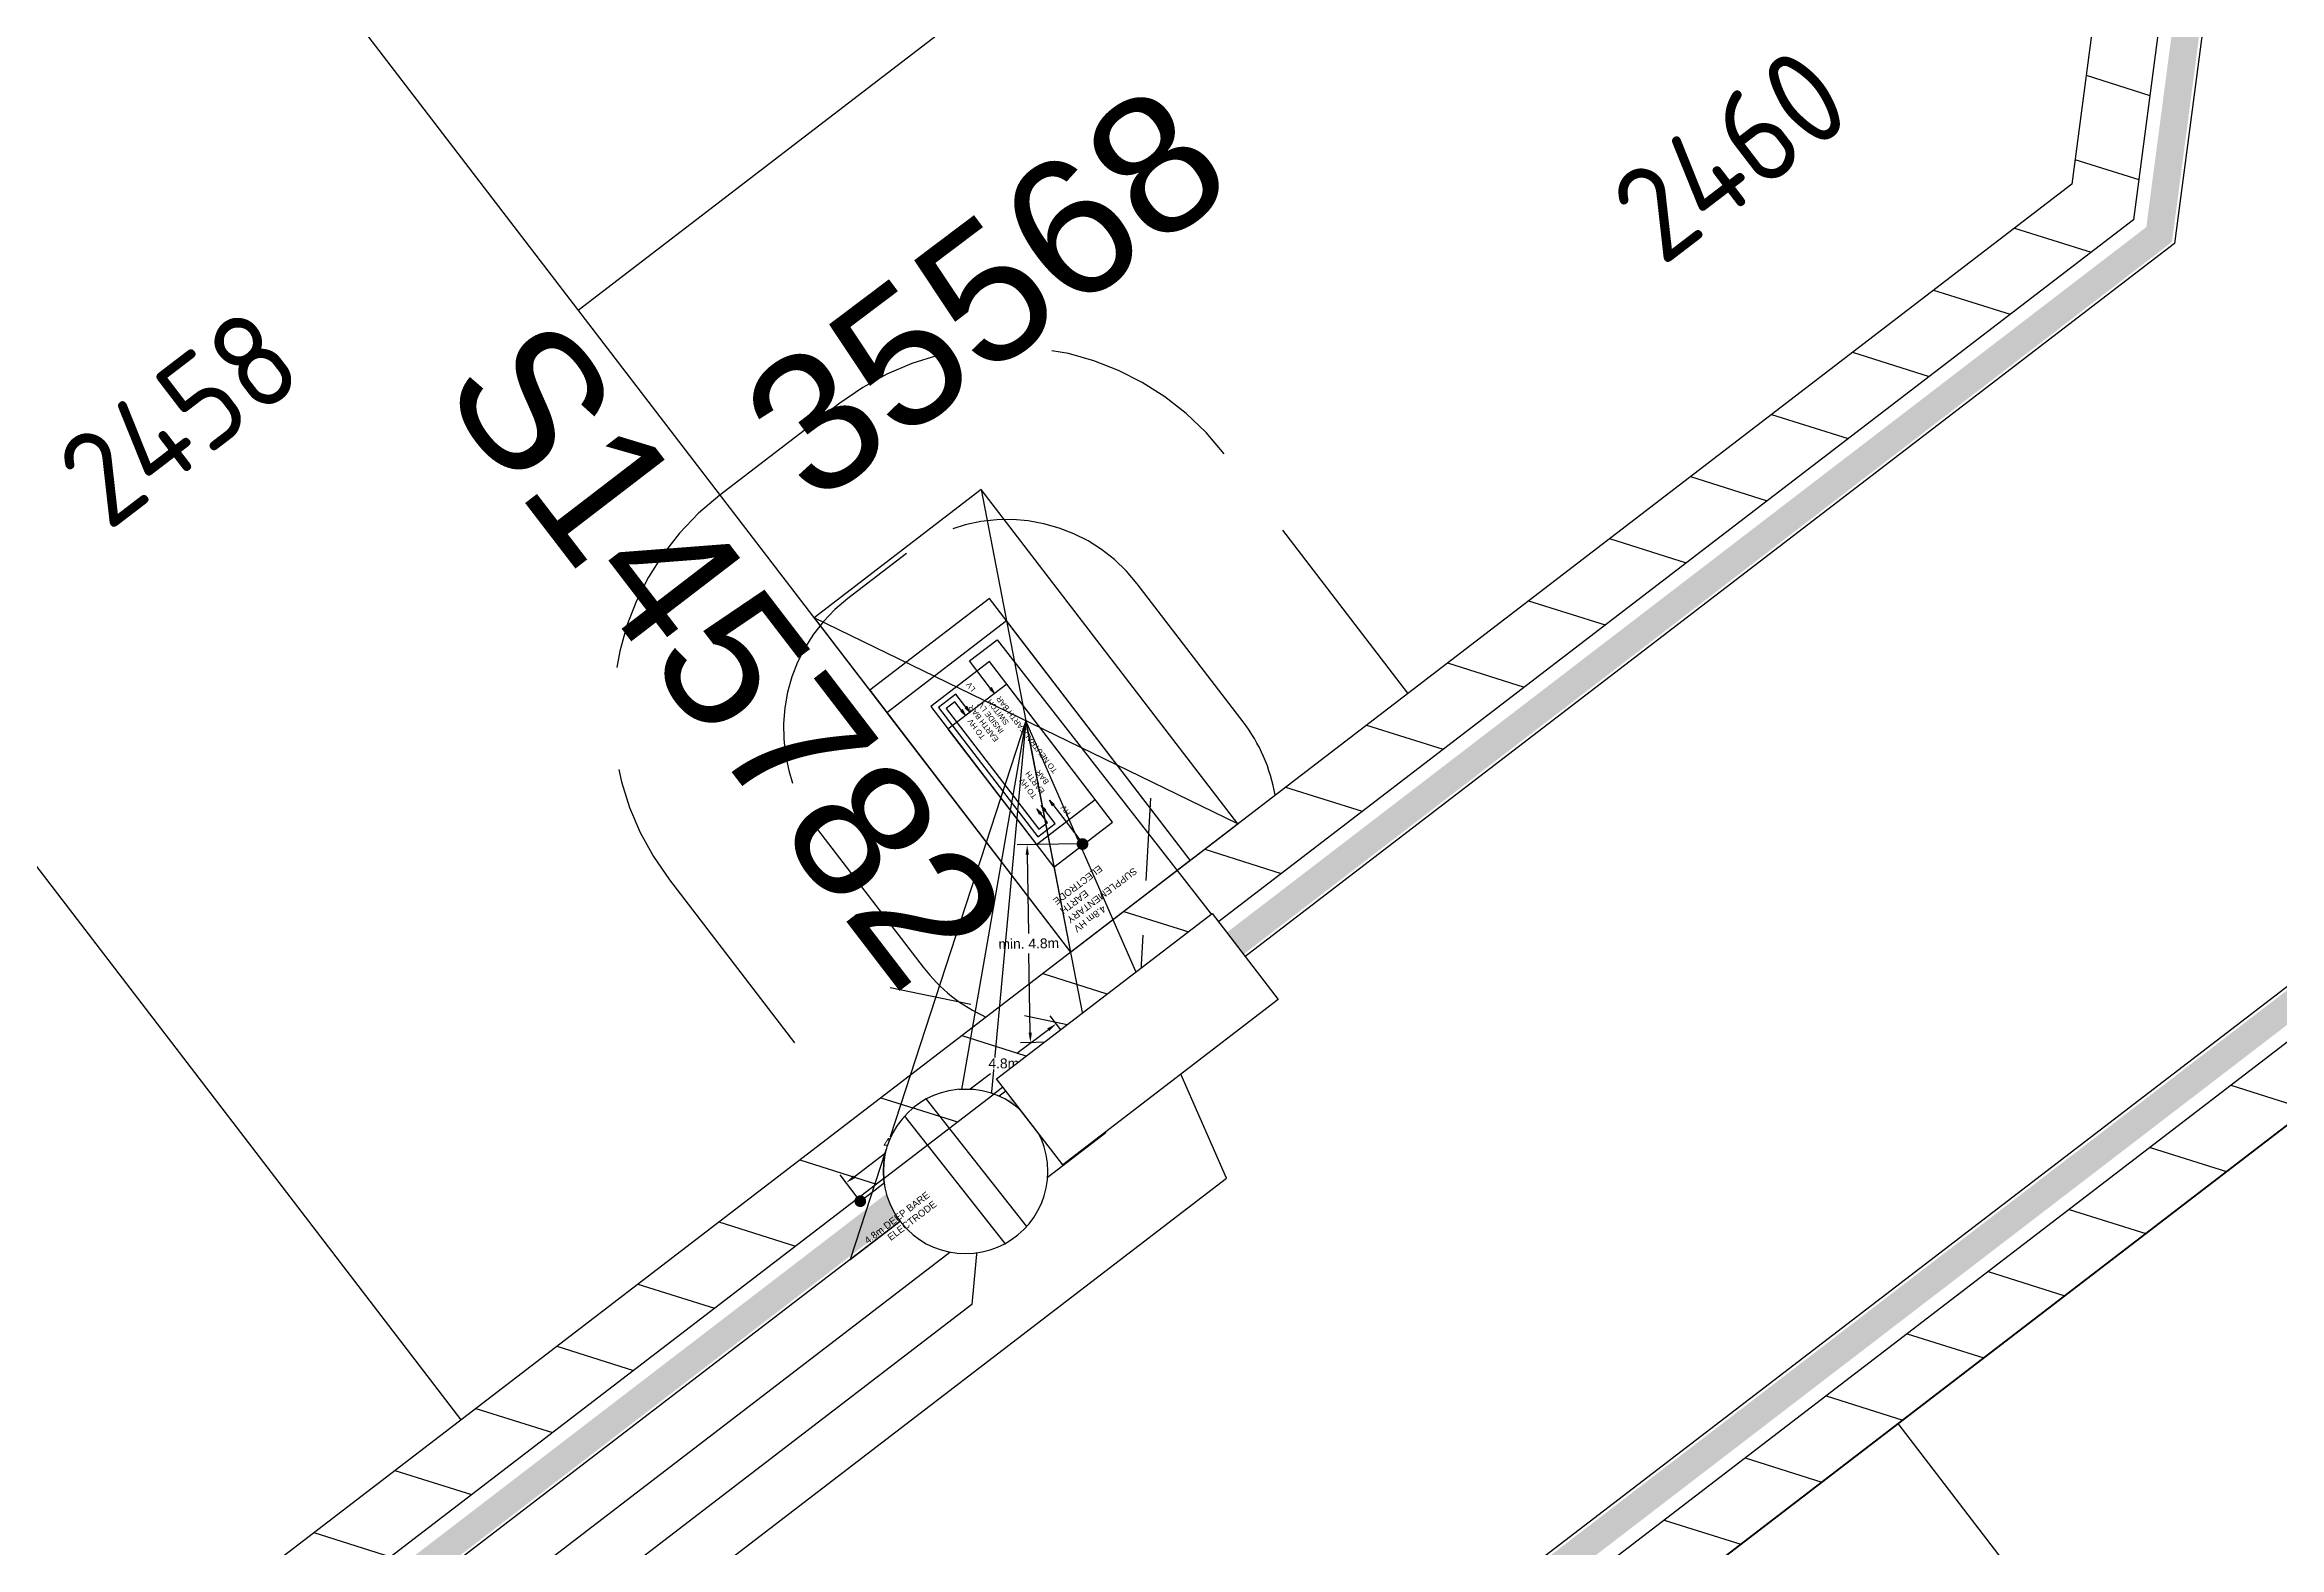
# Model space of a CAD drawing. Extents: x 296374 to 298792, y 6267790 to 6270844.
# Drawn here: x 298292.46 to 298333.19, y 6269900.99 to 6269928.38 of the extents above; entities that cross this region are included whole.
import ezdxf
from ezdxf.enums import TextEntityAlignment as Align

# ---------------------------------------------------------------- set-up
doc = ezdxf.new("R2010")
doc.units = 0
for name, pattern in [('Dash', [5, 3, -2]), ('DASHED', [0.75, 0.5, -0.25]), ('IE Trench LV', [6.5, 5, -1.5]), ('Trench-Service', [1.5, 1, -0.5])]:
    doc.linetypes.add(name, pattern=pattern)
for name, color, linetype in [('_User_Earthing', 7, 'Continuous'), ('_User_Easement', 7, 'Continuous'), ('_User_Equip_Easement', 7, 'Continuous'), ('_User_xref', 251, 'Continuous'), ('Equip_LV_NEW', 2, 'Continuous'), ('Mains_HV_NEW_U97', 2, 'Continuous'), ('Mains_LV_NEW_T84', 2, 'Continuous'), ('Services_SP_NEW_UG', 7, 'Trench-Service'), ('Sub_SP_NEW', 2, 'Continuous'), ('SupportsUG_SP_LV_NEW', 2, 'Continuous'), ('Trench_SP_NEW', 2, 'IE Trench LV'), ('X-Masterplan_LotLayout_P2$0$D-LO-Stage 24', 251, 'Continuous'), ('X-Masterplan_LotLayout_P2$0$D-RD-Stage24_BDY', 251, 'Continuous'), ('XR-600340-P4-CI-DESIGN (06032016)$0$GN-ANNO-TEXT-LOT24', 251, 'Continuous')]:
    doc.layers.add(name, color=color, linetype=linetype)
doc.styles.get("Standard").update_dxf_attribs({"font": 'arial.ttf'})
doc.styles.add('XR-600340-P4-CI-DESIGN (06032016)$0$CDD_AN-ISOCP', font='isocp.shx')
doc.linetypes.add('Cable 1', pattern='A,7,-3,["//",Standard,S=1.5,R=0,X=-2.1,Y=-0.7],-0.001', length=10.001)
doc.linetypes.add('Cable New UG', pattern='A,7,-0.25,["x",Standard,S=2,R=0,X=0.2,Y=-0.8],-2.1', length=9.35)
doc.linetypes.add('IE Trench HV', pattern='A,7,-0.2,["/",Standard,S=3,R=0,X=0.6,Y=-1.4],-2.5', length=9.7)
doc.linetypes.add('IECLCABBEE', pattern='A,6,-0.5,["BE",Standard,S=1.7,R=0,X=0,Y=-1],-2.8', length=9.3)
doc.linetypes.add('IECLCABIEE', pattern='A,6,-0.5,["IE",Standard,S=1.7,R=0,X=0.5,Y=-1],-2.8', length=9.3)
doc.dimstyles.get("Standard").update_dxf_attribs({"dimtxt": 0.18, "dimasz": 0.18, "dimexe": 0.18, "dimexo": 0.0625, "dimgap": 0.09, "dimtad": 0, "dimtih": 1, "dimtoh": 1, "dimdec": 4, "dimzin": 0, "dimdsep": 46, "dimtxsty": 'Standard', "dimcen": 0.09, "dimadec": 0, "dimazin": 0, "dimtfac": 1, "dimtdec": 4, "dimtofl": 0, "dimtmove": 0, "dimatfit": 3, "dimfxl": 1, "dimtolj": 1, "dimtzin": 0, "dimarcsym": 0})

# ---------------------------------------------------------------- blocks, each defined once
blk = doc.blocks.new('XR-600340-P4-CI-DESIGN (06032016)')
at = {"layer": 'XR-600340-P4-CI-DESIGN (06032016)$0$GN-ANNO-TEXT-LOT24', "linetype": 'ByBlock', "char_height": 1.75, "attachment_point": 5, "rotation": 37.4542, "style": 'XR-600340-P4-CI-DESIGN (06032016)$0$CDD_AN-ISOCP'}
for s, insert in [('2460', (298323.185, 6269926.375)), ('2458', (298294.905, 6269921.582))]:
    blk.add_mtext(s, dxfattribs=dict(at, insert=insert))
blk = doc.blocks.new('X-Masterplan_LotLayout_P2')
at = {"layer": 'X-Masterplan_LotLayout_P2$0$D-LO-Stage 24'}
for p, q in [((298302.178, 6269923.542), (298324.392, 6269940.586)), ((298293.656, 6269934.649), (298311.156, 6269911.84)), ((298300.046, 6269903.316), (298283.002, 6269925.531)), ((298344.502, 6269879.445), (298326.241, 6269903.247))]:
    blk.add_line(p, q, dxfattribs=at)
at = {"layer": 'X-Masterplan_LotLayout_P2$0$D-RD-Stage24_BDY'}
blk.add_lwpolyline([(298201.091, 6269897.976), (298295.315, 6269970.27), (298302.326, 6269969.347), (298330.327, 6269932.851), (298329.404, 6269925.84), (298235.179, 6269853.547), (298228.169, 6269854.47), (298200.168, 6269890.966)], close=True, dxfattribs=at)
blk.add_lwpolyline([(298361.173, 6269928.788), (298360.565, 6269929.582), (298348.455, 6269920.291), (298244.919, 6269840.853), (298243.996, 6269833.842), (298261.43, 6269811.119), (298264.004, 6269807.764), (298268.84, 6269802.385), (298268.84, 6269802.385), (298274.122, 6269799.184), (298278.821, 6269798.276), (298283.071, 6269799.015), (298287.868, 6269800.7), (298384.66, 6269874.965, 0.015634), (298391.73, 6269880.748)], format="xyb", dxfattribs=at)
blk = doc.blocks.new('SUB_PADMOUNT_NEW')
for p, q in [((-3.84, 1.92), (3.84, -1.92)), ((3.84, 1.92), (-3.84, -1.92))]:
    blk.add_line(p, q)
blk.add_lwpolyline([(-3.84, -1.92), (3.84, -1.92), (3.84, 1.92), (-3.84, 1.92)], close=True)
for tag, height, flags, p in [('ASSET_NUM', 2.5, 8, (2, 2)), ('STREET_CODE', 0.2, 9, (1.5, 0)), ('OPERATING_VOLTAGE', 0.2, 9, (1.5, -0.4)), ('NO_PHASES', 0.2, 9, (1.5, -0.2)), ('ORIENTATION', 0.2, 9, (1.5, -0.6)), ('OWNED_BY', 0.2, 9, (1.5, -0.8)), ('OPERATED_BY', 0.2, 9, (1.5, -1)), ('MAINTAINED_BY', 0.2, 9, (1.5, -1.2)), ('SECONDARY_VOLTAGE', 0.2, 9, (1.5, -1.6)), ('CONSTRUCTED_VOLTAGE', 0.2, 9, (1.5, -1.4)), ('STATE', 0.2, 9, (1.5, -1.8)), ('PARENT', 0.2, 9, (1.5, -2)), ('SUBSTATION_TYPE', 0.2, 9, (1.5, -2.2)), ('USAGE', 0.2, 9, (1.5, -2.4)), ('SUBURB', 0.2, 9, (1.5, -2.8)), ('LEGEND', 0.2, 9, (1.5, -2.6)), ('STREETNAME', 0.2, 9, (1.5, -3)), ('LOCATION', 0.2, 9, (1.5, -3.2)), ('Z', 0.2, 1, (1.5, -3.6)), ('NOTES', 0.2, 9, (1.5, -3.4))]:
    blk.add_attdef(tag, text='', height=height, dxfattribs=dict(flags=flags)).set_placement(p, align=Align.MIDDLE_LEFT)
blk = doc.blocks.new('*D86')
at = {"layer": '_User_Earthing', "color": 0, "linetype": 'Continuous', "lineweight": -2, "ltscale": 0.05, "transparency": 16777216}
for p, q in [((298310.75, 6269910.425), (298310.177, 6269909.991)), ((298311.11, 6269910.248), (298310.784, 6269910.677)), ((298309.124, 6269909.193), (298309.697, 6269909.627)), ((298309.197, 6269908.798), (298308.871, 6269909.228))]:
    blk.add_line(p, q, dxfattribs=at)
at = {"layer": '_User_Earthing', "color": 0, "linetype": 'Continuous', "ltscale": 0.05, "transparency": 16777216}
for points in [[(298310.732, 6269910.449), (298310.768, 6269910.401), (298310.893, 6269910.534)], [(298309.105, 6269909.217), (298309.142, 6269909.169), (298308.98, 6269909.085)]]:
    blk.add_solid(points, dxfattribs=at)
at = {"layer": 'Defpoints', "color": 0, "linetype": 'Continuous', "ltscale": 0.05, "transparency": 16777216}
for p in [(298311.148, 6269910.198), (298308.98, 6269909.085), (298309.235, 6269908.749)]:
    blk.add_point(p, dxfattribs=at)
at = {"layer": '_User_Earthing', "color": 0, "linetype": 'Continuous', "lineweight": -3, "ltscale": 0.05, "transparency": 16777216, "insert": (298309.937, 6269909.809), "char_height": 0.18, "attachment_point": 5, "bg_fill": 3, "box_fill_scale": 1.1, "bg_fill_color": 256, "bg_fill_true_color": 13158600, "bg_fill_transparency": 0}
blk.add_mtext('\\A1;4.8m', dxfattribs=at)
blk = doc.blocks.new('*D85')
at = {"layer": '_User_Earthing', "color": 0, "linetype": 'Continuous', "lineweight": -2, "ltscale": 0.05, "transparency": 16777216}
for p, q in [((298309.197, 6269908.798), (298308.871, 6269909.228)), ((298308.837, 6269908.976), (298308.264, 6269908.542)), ((298307.211, 6269907.744), (298307.784, 6269908.178)), ((298307.284, 6269907.349), (298306.958, 6269907.779))]:
    blk.add_line(p, q, dxfattribs=at)
at = {"layer": '_User_Earthing', "color": 0, "linetype": 'Continuous', "ltscale": 0.05, "transparency": 16777216}
for points in [[(298308.819, 6269909), (298308.855, 6269908.952), (298308.98, 6269909.085)], [(298307.192, 6269907.768), (298307.229, 6269907.72), (298307.067, 6269907.635)]]:
    blk.add_solid(points, dxfattribs=at)
at = {"layer": 'Defpoints', "color": 0, "linetype": 'Continuous', "ltscale": 0.05, "transparency": 16777216}
for p in [(298309.235, 6269908.749), (298307.067, 6269907.635), (298307.322, 6269907.299)]:
    blk.add_point(p, dxfattribs=at)
at = {"layer": '_User_Earthing', "color": 0, "linetype": 'Continuous', "lineweight": -3, "ltscale": 0.05, "transparency": 16777216, "insert": (298308.024, 6269908.36), "char_height": 0.18, "attachment_point": 5, "bg_fill": 3, "box_fill_scale": 1.1, "bg_fill_color": 256, "bg_fill_true_color": 13158600, "bg_fill_transparency": 0}
blk.add_mtext('\\A1;4.8m', dxfattribs=at)
blk = doc.blocks.new('*U61')
for tag, flags, p in [('ACTUAL_STATUS', 9, (1.5, 0)), ('CONSTRUCTED_VOLTAGE', 9, (1.5, -0.2)), ('NO_PHASES', 9, (1.5, -0.4)), ('OPERATING_VOLTAGE', 9, (1.5, -0.6)), ('ORIENTATION', 9, (1.5, -0.8)), ('STATE', 9, (1.5, -1)), ('SWITCH_TYPE', 9, (1.5, -1.2)), ('USAGE', 9, (1.5, -1.4)), ('NOTES', 9, (1.5, -1.6)), ('OWNED_BY', 9, (1.5, -1.8)), ('OPERATED_BY', 9, (1.5, -2)), ('MAINTAINED_BY', 9, (1.5, -2.2)), ('NUMBER_OF_PHASES', 9, (1.5, -2.4)), ('TYPE', 9, (1.5, -2.6)), ('Z', 1, (1.5, -2.8))]:
    blk.add_attdef(tag, text='', height=0.2, dxfattribs=dict(flags=flags)).set_placement(p, align=Align.MIDDLE_LEFT)
blk.add_wipeout([(-9.862, 0.026), (-9.683, 0.081), (-9.512, 0.159), (-9.352, 0.257), (-9.206, 0.374), (-9.075, 0.509), (-8.963, 0.659), (-8.87, 0.822), (-8.798, 0.996), (-8.749, 1.177), (-8.723, 1.363), (-8.72, 1.55), (-8.741, 1.737), (-8.785, 1.919), (-8.851, 2.094), (-8.939, 2.26), (-9.047, 2.414), (-9.174, 2.552), (-9.316, 2.674), (-9.473, 2.777), (-9.642, 2.859), (-9.819, 2.92), (-10.003, 2.958), (-10.19, 2.972), (-10.378, 2.963), (-10.562, 2.931), (-10.742, 2.875), (-10.913, 2.798), (-11.073, 2.7), (-11.219, 2.582), (-11.349, 2.447), (-11.462, 2.297), (-11.555, 2.134), (-11.626, 1.961), (-11.675, 1.78), (-11.702, 1.594), (-11.704, 1.406), (-11.684, 1.22), (-11.64, 1.037), (-11.573, 0.862), (-11.485, 0.696), (-11.377, 0.543), (-11.251, 0.404), (-11.108, 0.283), (-10.951, 0.18), (-10.783, 0.097), (-10.605, 0.037), (-10.421, -0.001), (-10.234, -0.016), (-10.047, -0.007)])
for p, q in [((-9.654, 2.871), (-11.197, 0.347)), ((-9.228, 2.61), (-10.77, 0.086))]:
    blk.add_line(p, q)
blk.add_circle((-10.212, 1.478), 1.5)
blk = doc.blocks.new('*D275')
at = {"layer": '_User_Earthing', "color": 0, "lineweight": -2, "transparency": 16777216}
for p, q in [((298311.312, 6269913.813), (298310.183, 6269913.794)), ((298310.366, 6269913.617), (298310.39, 6269912.176)), ((298310.42, 6269910.371), (298310.396, 6269911.812)), ((298311.081, 6269910.202), (298310.243, 6269910.188))]:
    blk.add_line(p, q, dxfattribs=at)
at = {"layer": '_User_Earthing', "color": 0, "transparency": 16777216}
for points in [[(298310.396, 6269913.617), (298310.336, 6269913.616), (298310.363, 6269913.797)], [(298310.45, 6269910.371), (298310.39, 6269910.37), (298310.423, 6269910.191)]]:
    blk.add_solid(points, dxfattribs=at)
at = {"layer": 'Defpoints', "color": 0, "transparency": 16777216}
for p in [(298311.375, 6269913.814), (298310.423, 6269910.191), (298311.144, 6269910.203)]:
    blk.add_point(p, dxfattribs=at)
at = {"layer": '_User_Earthing', "color": 0, "transparency": 16777216, "insert": (298310.393, 6269911.994), "char_height": 0.18, "attachment_point": 5, "rotation": 0.9684}
blk.add_mtext('\\A1;min. 4.8m', dxfattribs=at)
blk = doc.blocks.new('PILLAR_NEW')
for tag, height, flags, p in [('ASSET_NUM', 2.5, 8, (2, 4)), ('STREET_CODE', 0.2, 9, (1.5, 2)), ('OWNED_BY', 0.2, 9, (1.5, 1.8)), ('OPERATED_BY', 0.2, 9, (1.5, 1.6)), ('MAINTAINED_BY', 0.2, 9, (1.5, 1.4))]:
    blk.add_attdef(tag, text='', height=height, dxfattribs=dict(flags=flags)).set_placement(p, align=Align.MIDDLE_LEFT)
blk.add_wipeout([(-2.475, 0.99), (2.475, 0.99), (2.475, -0.99), (-2.475, -0.99)])
at = {"lineweight": -3}
blk.add_lwpolyline([(-2.475, 0.99), (2.475, 0.99), (2.475, -0.99), (-2.475, -0.99)], close=True, dxfattribs=at)
for tag, flags, p in [('STATE', 9, (1.5, 1.2)), ('SUPPORT_TYPE', 9, (1.5, 1)), ('USAGE', 9, (1.5, 0.8)), ('LEGEND', 9, (1.5, 0.6)), ('PARENT', 9, (1.5, 0.4)), ('SUBURB', 9, (1.5, 0.2)), ('STREETNAME', 9, (1.5, 0)), ('LOCATION', 9, (1.5, -0.2)), ('NOTES', 9, (1.5, -0.4)), ('Z', 1, (1.5, -0.6))]:
    blk.add_attdef(tag, text='', height=0.2, dxfattribs=dict(flags=flags)).set_placement(p, align=Align.MIDDLE_LEFT)

msp = doc.modelspace()

# ---------------------------------------------------------------- hatches: boundary and pattern name
at = {"layer": '_User_Earthing', "lineweight": -3, "ltscale": 0.05}
h = msp.add_hatch(color=256, dxfattribs=at)
h.dxf.hatch_style = 1
h.paths.add_polyline_path([(298309.68025, 6269916.63519), (298309.71128, 6269916.65899), (298309.76617, 6269916.55532)])
h = msp.add_hatch(color=256, dxfattribs=at)
h.dxf.hatch_style = 1
h.paths.add_polyline_path([(298309.15313, 6269916.23075), (298309.18416, 6269916.25456), (298309.23905, 6269916.15089)])
h = msp.add_hatch(color=256, dxfattribs=at)
h.dxf.hatch_style = 1
h.paths.add_polyline_path([(298309.23247, 6269916.29163), (298309.2635, 6269916.31543), (298309.31839, 6269916.21176)])
h = msp.add_hatch(color=256, dxfattribs=at)
h.dxf.hatch_style = 1
h.paths.add_polyline_path([(298310.54091, 6269914.45411), (298310.62683, 6269914.37424), (298310.5958, 6269914.35044)])
h = msp.add_hatch(color=256, dxfattribs=at)
h.dxf.hatch_style = 1
h.paths.add_polyline_path([(298310.62025, 6269914.51498), (298310.70617, 6269914.43511), (298310.67514, 6269914.41131)])
h = msp.add_hatch(color=256, dxfattribs=at)
h.dxf.hatch_style = 1
h.paths.add_polyline_path([(298310.76863, 6269914.60908), (298310.85455, 6269914.52921), (298310.82352, 6269914.50541)])
at = {"layer": '_User_Earthing', "lineweight": -3}
h = msp.add_hatch(color=250, dxfattribs=at)
edge = h.paths.add_edge_path()
edge.add_arc((298311.37254, 6269913.80918), 0.10819, -5.557091, 354.442909)

# ---------------------------------------------------------------- linework, layer by layer
for points in [[(298313.33795, 6269913.51389), (298309.67471, 6269918.2884), (298307.49291, 6269916.61441), (298311.15615, 6269911.8399)], [(298311.60598, 6269914.62132), (298309.67633, 6269917.13635), (298308.60526, 6269916.31457), (298310.53491, 6269913.79955)]]:
    msp.add_lwpolyline(points, close=True, dxfattribs=at)
at = {"layer": '_User_Earthing', "linetype": 'IECLCABIEE', "lineweight": -3, "ltscale": 0.5, "flags": 128}
msp.add_lwpolyline([(298309.69322, 6269916.64514), (298309.31006, 6269917.14636), (298309.81625, 6269917.53512), (298313.8923, 6269912.30367), (298311.11706, 6269910.17437)], dxfattribs=at)
at = {"layer": '_User_Earthing', "linetype": 'IECLCABIEE', "lineweight": -3, "ltscale": 0.5}
for points in [[(298309.24798, 6269916.30353), (298309.06537, 6269916.54154), (298308.74801, 6269916.29805), (298310.55592, 6269913.94171), (298310.87327, 6269914.1852), (298310.69066, 6269914.42321)], [(298309.16864, 6269916.24266), (298309.0469, 6269916.40133), (298308.88822, 6269916.27959), (298310.57439, 6269914.08192), (298310.73306, 6269914.20366), (298310.61132, 6269914.36234)]]:
    msp.add_lwpolyline(points, dxfattribs=at)
at = {"layer": '_User_Earthing', "lineweight": -3, "ltscale": 0.05}
for points in [[(298309.76617, 6269916.55532), (298309.71128, 6269916.65899), (298309.68025, 6269916.63519)], [(298309.23905, 6269916.15089), (298309.18416, 6269916.25456), (298309.15313, 6269916.23075)], [(298309.31839, 6269916.21176), (298309.2635, 6269916.31543), (298309.23247, 6269916.29163)], [(298310.54091, 6269914.45411), (298310.62683, 6269914.37424), (298310.5958, 6269914.35044)], [(298310.62025, 6269914.51498), (298310.70617, 6269914.43511), (298310.67514, 6269914.41131)], [(298310.76863, 6269914.60908), (298310.85455, 6269914.52921), (298310.82352, 6269914.50541)]]:
    msp.add_lwpolyline(points, close=True, dxfattribs=at)
for points in [[(298310.76863, 6269914.60908), (298311.07299, 6269914.21238)], [(298311.07299, 6269914.21238), (298311.37735, 6269913.81569)]]:
    msp.add_lwpolyline(points, dxfattribs=at)
at = {"layer": '_User_Earthing', "linetype": 'IECLCABBEE', "lineweight": -3, "ltscale": 0.5}
msp.add_lwpolyline([(298307.32166, 6269907.29925, 0.0006816), (298309.23054, 6269908.75364)], format="xyb", dxfattribs=at)
at = {"layer": '_User_Easement'}
msp.add_lwpolyline([(298313.33795, 6269913.51389), (298309.98998, 6269917.8775), (298307.80817, 6269916.20351), (298311.15615, 6269911.8399)], close=True, dxfattribs=at)
at = {"layer": '_User_Easement', "linetype": 'Continuous'}
msp.add_lwpolyline([(298311.92124, 6269914.21042), (298309.99159, 6269916.72545), (298308.92052, 6269915.90367), (298310.85018, 6269913.38865)], close=True, dxfattribs=at)
at = {"layer": 'Mains_HV_NEW_U97', "linetype": 'Cable 1', "lineweight": -3, "ltscale": 0.9, "flags": 128}
msp.add_lwpolyline([(298145.75807, 6269739.5629), (298123.12489, 6269769.0622), (298130.86634, 6269775.00183), (298139.51954, 6269773.86219), (298155.88691, 6269786.42005), (298155.88691, 6269786.42005), (298313.99891, 6269907.71888), (298310.34195, 6269916.05524)], dxfattribs=at)
at = {"layer": 'Mains_HV_NEW_U97', "linetype": 'Cable 1', "lineweight": -3, "flags": 128}
msp.add_lwpolyline([(298152.51194, 6269794.96017), (298158.63167, 6269791.03422), (298311.7996, 6269908.55231), (298310.34195, 6269916.05524)], dxfattribs=at)
at = {"layer": 'Mains_LV_NEW_T84', "linetype": 'Cable New UG', "lineweight": -3, "flags": 128}
for points in [[(298317.55431, 6269952.78394), (298332.41812, 6269933.4111), (298331.27848, 6269924.7579), (298312.3736, 6269910.25314), (298312.3736, 6269910.25314)], [(298310.34195, 6269916.05524), (298308.85785, 6269907.55568), (298283.50906, 6269888.10681)], [(298336.13067, 6269913.35563), (298315.10602, 6269897.22448)]]:
    msp.add_lwpolyline(points, dxfattribs=at)
at = {"layer": 'Mains_LV_NEW_T84', "linetype": 'Cable New UG', "lineweight": -3, "ltscale": 0.99, "flags": 128}
msp.add_lwpolyline([(298310.34195, 6269916.05524), (298309.3557, 6269905.4168), (298285.89355, 6269887.41546), (298283.55946, 6269885.62463), (298283.13974, 6269885.3026), (298289.22697, 6269877.36877), (298282.97401, 6269872.57119)], dxfattribs=at)
at = {"layer": 'Mains_LV_NEW_T84', "linetype": 'Cable New UG', "lineweight": -3, "ltscale": 0.95, "flags": 128}
msp.add_lwpolyline([(298310.34195, 6269916.05524), (298307.13645, 6269906.23494), (298312.3736, 6269910.25314)], dxfattribs=at)
at = {"layer": 'Services_SP_NEW_UG', "linetype": 'Dash', "lineweight": -3, "ltscale": 0.5, "elevation": 0, "flags": 128}
msp.add_lwpolyline([(298307.869, 6269911.19588), (298312.3736, 6269910.25314), (298312.6293, 6269914.84821)], dxfattribs=at)
at = {"layer": 'Trench_SP_NEW', "linetype": 'IE Trench HV', "const_width": 0.5, "flags": 128}
msp.add_lwpolyline([(298313.71428, 6269911.6599), (298322.46752, 6269918.37582), (298327.85865, 6269922.51217), (298330.99727, 6269924.92027), (298332.10447, 6269933.32707), (298303.24593, 6269970.94002), (298294.83913, 6269972.04721), (298289.96862, 6269968.31032)], dxfattribs=at)
at = {"layer": 'Trench_SP_NEW', "linetype": 'IE Trench LV', "const_width": 0.5, "flags": 128}
msp.add_lwpolyline([(298290.80594, 6269878.20211), (298342.63075, 6269917.9647)], dxfattribs=at)
at = {"layer": 'Trench_SP_NEW', "linetype": 'IE Trench HV', "lineweight": -3, "const_width": 0.5, "flags": 128}
msp.add_lwpolyline([(298231.41187, 6269852.32829), (298235.65561, 6269851.76938), (298313.71428, 6269911.6599)], dxfattribs=at)

# ---------------------------------------------------------------- block references
at = {"layer": '_User_xref', "color": 7}
msp.add_blockref('X-Masterplan_LotLayout_P2', (0, 0), dxfattribs=at)
at = {"layer": '_User_xref', "color": 6, "lineweight": -3}
msp.add_blockref('XR-600340-P4-CI-DESIGN (06032016)', (0, 0), dxfattribs=at)
at = {"layer": 'Sub_SP_NEW', "lineweight": -3}
ref = msp.add_blockref('SUB_PADMOUNT_NEW', (298310.34195, 6269916.05524), dxfattribs=dict(at, rotation=307.4972221233054))
ref.add_attrib('ASSET_NUM', '35568', dxfattribs={"layer": '0', "height": 2.5, "rotation": 37}).set_placement((298305.72312, 6269920.94116), align=Align.MIDDLE_LEFT)

# ---------------------------------------------------------------- texts
at = {"layer": '_User_Earthing', "lineweight": -3, "ltscale": 0.05}
for s, width, gutter_width, insert, char_height, attachment_point, rotation in [('LV', 0.2433459, 9, (298309.32346, 6269916.77295), 0.1, 9, 127.497224), ('TO NEUTRAL/EARTH BAR', 1.7867226, 9, (298310.92109, 6269915.15003), 0.1, 7, 127.497224), ('\\pi0.19559;TO HV \\P\\pi0.013496;EARTH BAR \\P\\pi0.076183;INSIDE LV \\P\\pi0.14013;SWITCH', 0.8136897, 9, (298310.12568, 6269915.91483), 0.1, 7, 127.497224), ('\\pi0.12715;TO HV \\P\\pi0.11283;EARTH \\P\\pi0.20079;BAR', 0.6768106, 9, (298310.89, 6269914.78548), 0.1, 7, 127.497224), ('HV', 0.2433459, 9, (298311.16361, 6269914.37458), 0.1, 7, 127.497224), ('4.8m HV SUPPLEMENTARY EARTH ELECTRODE', 1.499469, 12.5, (298311.27487, 6269912.19172), 0.125, 3, 217.041615), ('INSULATED EARTH', 1.6355108, 12.5, (298313.53274, 6269911.62052), 0.125, 3, 37.497224)]:
    msp.add_mtext_dynamic_manual_height_columns(s, width=width, gutter_width=gutter_width, heights=[0], dxfattribs=dict(at, insert=insert, char_height=char_height, attachment_point=attachment_point, rotation=rotation))

# ---------------------------------------------------------------- next in the draw order: dimensions: what is measured, and where the dimension line sits
at = {"layer": '_User_Earthing', "linetype": 'Continuous', "lineweight": -3, "ltscale": 0.05}
dim = msp.add_aligned_dim(p1=(298309.23465, 6269908.74854), p2=(298307.32166, 6269907.29925), distance=-0.42152, text='4.8m', dimstyle='Standard', override={"dimtxt": 0.18, "dimasz": 0.18, "dimdec": 1, "dimfxl": 1.25, "dimtfill": 1}, dxfattribs=at)
dim.commit()
dim.dimension.update_dxf_attribs({"geometry": '*D85', "text_midpoint": (298308.02361, 6269908.35988)})

# ---------------------------------------------------------------- next in the draw order: hatches: boundary and pattern name
at = {"layer": '_User_Earthing', "lineweight": -3}
h = msp.add_hatch(color=250, dxfattribs=at)
edge = h.paths.add_edge_path()
edge.add_arc((298307.32184, 6269907.29923), 0.10819, -5.557091, 354.442909)

# ---------------------------------------------------------------- next in the draw order: linework, layer by layer
at = {"layer": '_User_Earthing', "linetype": 'IECLCABBEE', "lineweight": -3, "ltscale": 0.5}
msp.add_lwpolyline([(298309.23465, 6269908.74854, 0.0006816), (298311.14354, 6269910.20293)], format="xyb", dxfattribs=at)

# ---------------------------------------------------------------- next in the draw order: texts
at = {"layer": '_User_Earthing', "lineweight": -3, "ltscale": 0.05, "insert": (298309.08197, 6269908.20171), "char_height": 0.125, "attachment_point": 3, "rotation": 37.147699}
msp.add_mtext_dynamic_manual_height_columns('BARE EARTH', width=1.6355108, gutter_width=12.5, heights=[0], dxfattribs=at)

# ---------------------------------------------------------------- next in the draw order: dimensions: what is measured, and where the dimension line sits
at = {"layer": '_User_Earthing', "linetype": 'Continuous', "lineweight": -3, "ltscale": 0.05}
dim = msp.add_aligned_dim(p1=(298311.14765, 6269910.19783), p2=(298309.23465, 6269908.74854), distance=-0.42152, text='4.8m', dimstyle='Standard', override={"dimtxt": 0.18, "dimasz": 0.18, "dimdec": 1, "dimfxl": 1.25, "dimtfill": 1}, dxfattribs=at)
dim.commit()
dim.dimension.update_dxf_attribs({"geometry": '*D86', "text_midpoint": (298309.93661, 6269909.80917)})

# ---------------------------------------------------------------- next in the draw order: hatches: boundary and pattern name
at = {"layer": '_User_Earthing', "lineweight": -3}
h = msp.add_hatch(color=250, dxfattribs=at)
edge = h.paths.add_edge_path()
edge.add_arc((298311.14127, 6269910.19836), 0.10819, -5.557091, 354.442909)
h = msp.add_hatch(color=250, dxfattribs=at)
edge = h.paths.add_edge_path()
edge.add_arc((298309.23484, 6269908.74853), 0.10819, -5.557091, 354.442909)

# ---------------------------------------------------------------- next in the draw order: linework, layer by layer
at = {"layer": '_User_Easement', "linetype": 'DASHED', "lineweight": -3, "ltscale": 7.5}
for points in [[(298317.30486, 6269916.55751), (298313.95689, 6269920.92111, 0.41421356), (298306.94636, 6269921.84441), (298304.76456, 6269920.17042, 0.41421356), (298303.84126, 6269913.1599), (298307.18924, 6269908.79628)], [(298314.88135, 6269914.69806, 0.12341586), (298314.30139, 6269916.03659), (298312.37174, 6269918.55162, 0.41421356), (298308.16542, 6269919.1056), (298307.09436, 6269918.28382, 0.41421356), (298306.54038, 6269914.0775), (298308.47003, 6269911.56248, 0.1234169), (298309.61277, 6269910.65573, 0.1234169)]]:
    msp.add_lwpolyline(points, format="xyb", dxfattribs=at)

# ---------------------------------------------------------------- next in the draw order: texts
at = {"layer": '_User_Earthing', "lineweight": -3, "ltscale": 0.05, "char_height": 0.125, "attachment_point": 3}
for s, width, heights, insert, rotation in [('4.8m DEEP BARE ELECTRODE', 1.499469, [0.68637], (298312.37304, 6269910.431), 37.342969), ('BARE EARTH', 1.6355108, [0], (298311.01804, 6269909.69893), 37.147699), ('4.8m DEEP BARE ELECTRODE', 1.499469, [0.68637], (298310.43697, 6269908.93378), 37.342969)]:
    msp.add_mtext_dynamic_manual_height_columns(s, width=width, gutter_width=12.5, heights=heights, dxfattribs=dict(at, insert=insert, rotation=rotation))

# ---------------------------------------------------------------- next in the draw order: dimensions: what is measured, and where the dimension line sits
at = {"layer": '_User_Earthing'}
dim = msp.add_linear_dim(base=(298310.42346, 6269910.19076), p1=(298311.37481, 6269913.81374), p2=(298311.14354, 6269910.20293), angle=270.968369, text='min. 4.8m', dimstyle='Standard', dxfattribs=at)
dim.commit()
dim.dimension.update_dxf_attribs({"geometry": '*D275', "text_midpoint": (298310.39299, 6269911.9937)})

# ---------------------------------------------------------------- next in the draw order: block references
at = {"layer": 'Equip_LV_NEW', "lineweight": -3, "xscale": -1, "rotation": 6.812217509251833}
msp.add_blockref('*U61', (298299.27573, 6269905.16401, 0), dxfattribs=at)

# ---------------------------------------------------------------- next in the draw order: hatches: boundary and pattern name
at = {"layer": '_User_Equip_Easement'}
h = msp.add_hatch(dxfattribs=at)
h.set_pattern_fill('ANSI31', color=256, scale=0.48, angle=80)
h.set_pattern_definition([(162.4963, (298226.3864, 6269882.092), (-0.45837, -1.453435), [])])
h.paths.add_polyline_path([(298294.97918, 6269971.52445), (298199.96614, 6269898.6257), (298198.91303, 6269890.62957), (298227.51943, 6269853.34525), (298235.51556, 6269852.29215), (298330.5286, 6269925.19089), (298331.5817, 6269933.18702), (298302.97531, 6269970.47135)])
h.paths.add_polyline_path([(298295.31529, 6269970.26982), (298302.32582, 6269969.34652), (298330.32707, 6269932.85091), (298329.40377, 6269925.84038), (298235.17945, 6269853.54678), (298228.16892, 6269854.47007), (298200.16766, 6269890.96568), (298201.09096, 6269897.97621)], flags=16)
h = msp.add_hatch(dxfattribs=at)
h.set_pattern_fill('ANSI31', color=256, scale=0.48, angle=80)
h.set_pattern_definition([(162.4963, (298226.3864, 6269882.092), (-0.45837, -1.453435), [])])
h.paths.add_polyline_path([(298262.53704, 6269807.70489), (298263.48911, 6269808.43534), (298262.71725, 6269809.44128), (298261.43036, 6269811.11855), (298259.21464, 6269814.00805), (298243.99572, 6269833.84212), (298244.92197, 6269840.8488), (298343.66563, 6269916.61599), (298342.93513, 6269917.56802), (298243.79742, 6269841.49847), (298242.74088, 6269833.50625), (298258.26261, 6269813.27755), (298260.47811, 6269810.38834), (298261.76519, 6269808.71081)])

# ---------------------------------------------------------------- next in the draw order: linework, layer by layer
at = {"layer": '_User_Equip_Easement', "linetype": 'Continuous', "flags": 128}
for points in [[(298199.96614, 6269898.6257), (298294.97918, 6269971.52445), (298302.97531, 6269970.47135), (298331.5817, 6269933.18702), (298330.5286, 6269925.19089), (298235.51556, 6269852.29215), (298227.51943, 6269853.34525), (298198.91303, 6269890.62957)], [(298201.09096, 6269897.97621), (298295.31529, 6269970.26982), (298302.32582, 6269969.34652), (298330.32707, 6269932.85091), (298329.40377, 6269925.84038), (298235.17945, 6269853.54678), (298228.16892, 6269854.47007), (298200.16766, 6269890.96568)], [(298263.48911, 6269808.43534), (298262.71725, 6269809.44128), (298261.43036, 6269811.11855), (298259.21464, 6269814.00805), (298243.99572, 6269833.84212), (298244.92197, 6269840.8488), (298343.66563, 6269916.61599), (298342.93513, 6269917.56802), (298243.79742, 6269841.49847), (298242.74088, 6269833.50625), (298258.26261, 6269813.27755), (298260.47811, 6269810.38834), (298261.76519, 6269808.71081), (298262.53704, 6269807.70489)]]:
    msp.add_lwpolyline(points, close=True, dxfattribs=at)

# ---------------------------------------------------------------- next in the draw order: texts
at = {"layer": '_User_Earthing', "lineweight": -3, "ltscale": 0.05, "insert": (298308.52398, 6269907.48449), "char_height": 0.125, "attachment_point": 3, "rotation": 37.342969}
msp.add_mtext_dynamic_manual_height_columns('4.8m DEEP BARE ELECTRODE', width=1.499469, gutter_width=12.5, heights=[0.68637], dxfattribs=at)

# ---------------------------------------------------------------- next in the draw order: block references
at = {"layer": 'SupportsUG_SP_LV_NEW', "lineweight": -3, "extrusion": (1.9461e-09, -2.53646e-09, 1)}
ref = msp.add_blockref('PILLAR_NEW', (298312.3736, 6269910.25314, -0.01532), dxfattribs=dict(at, rotation=37.49722231136185))
ref.add_attrib('ASSET_NUM', 'S145782', dxfattribs={"layer": '0', "height": 2.5, "rotation": 307.497222}).set_placement((298300.62455, 6269922.84593, -0.01532), align=Align.MIDDLE_LEFT)

doc.saveas('drawing.dxf')
